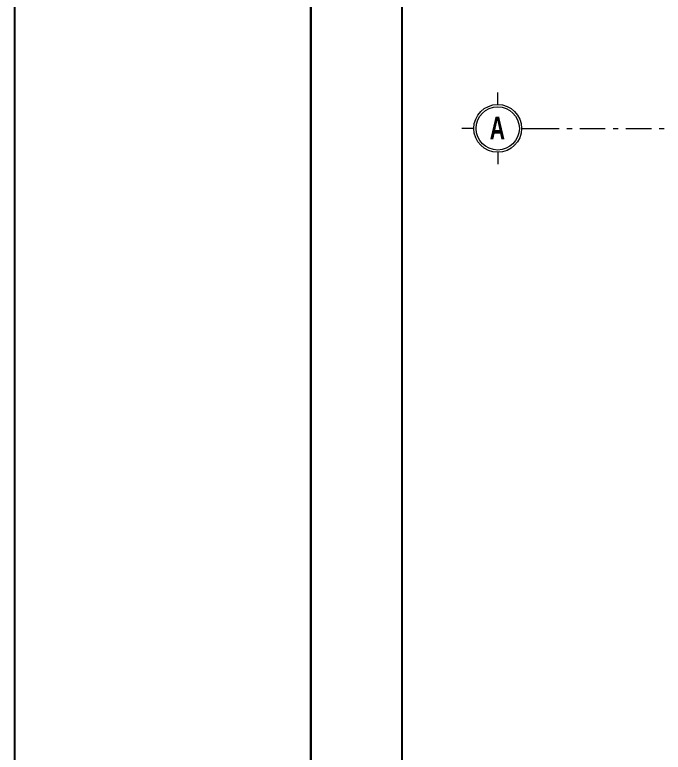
# Model space of a CAD drawing. Extents: x -2098986 to 943, y -1296280 to 73591.
# Drawn here: x -1635362 to -1629666, y -1274938 to -1268458 of the extents above; entities that cross this region are included whole.
import ezdxf

# ---------------------------------------------------------------- set-up
doc = ezdxf.new("R2010")
doc.units = 0
doc.header["$LTSCALE"] = 150
doc.linetypes.add('_Tim', pattern=[9, 5, -1.5, 1, -1.5])
doc.layers.get('0').update_dxf_attribs({"lineweight": 18})
doc.layers.get('Defpoints').update_dxf_attribs({"lineweight": 18})
for name, color, linetype, lineweight in [('05.Text', 253, 'Continuous', 18), ('11.Khung bo', 32, 'Continuous', 50), ('12.Khung', 36, 'Continuous', 25), ('KCVN-THAY', 7, 'Continuous', 25), ('LS-TRUC', 108, '_Tim', 9)]:
    doc.layers.add(name, color=color, linetype=linetype, lineweight=lineweight)
doc.layers.add('DIM', color=1, linetype='Continuous')
doc.layers.add('Tpl_Bound', color=1, linetype='Continuous', plot=False)
doc.styles.add('AVANTHB', font='')
doc.styles.get('AVANTHB').set_extended_font_data('.VnAvantH', bold=True)

# ---------------------------------------------------------------- blocks, each defined once
blk = doc.blocks.new('*U4')
at = {"layer": 'KCVN-THAY', "color": 140}
blk.add_lwpolyline([(214871.76, 86966.68), (215381.8, 86966.68), (215381.8, 86579.68), (214871.76, 86579.68)], close=True, dxfattribs=at)
blk = doc.blocks.new('100')
at = {"layer": '11.Khung bo', "const_width": 26.7}
blk.add_lwpolyline([(1860913, -945240), (1860913, -916940), (1896063, -916940), (1896063, -945240)], close=True, dxfattribs=at)
blk.add_lwpolyline([(1860913, -945240), (1860913, -916940), (1896063, -916940), (1896063, -945240)], close=True, dxfattribs=at)
blk.add_lwpolyline([(1860913, -945240), (1860913, -916940), (1896063, -916940), (1896063, -945240)], close=True, dxfattribs=at)
at = {"layer": '12.Khung'}
blk.add_lwpolyline([(1901579, -945940), (1901579, -916240), (1859580, -916240), (1859580, -945940)], close=True, dxfattribs=at)
blk.add_lwpolyline([(1901579, -945940), (1901579, -916240), (1859580, -916240), (1859580, -945940)], close=True, dxfattribs=at)
blk.add_lwpolyline([(1901579, -945940), (1901579, -916240), (1859580, -916240), (1859580, -945940)], close=True, dxfattribs=at)
blk = doc.blocks.new('DANHTRUC')
for p, q in [((980383, -947347), (980383, -947137)), ((979963, -947767), (979753, -947767)), ((980803, -947767), (981013, -947767)), ((980383, -948187), (980383, -948397))]:
    blk.add_line(p, q)
for radius in [420, 380]:
    blk.add_circle((980383, -947767), radius)
blk = doc.blocks.new('qqqe213123213')
at = {"layer": 'LS-TRUC', "ltscale": 0.3}
blk.add_line((-1941757, -1055984), (-1923057, -1055984), dxfattribs=at)
at = {"layer": '05.Text', "xscale": 0.5, "yscale": 0.5, "zscale": 0.5}
blk.add_blockref('DANHTRUC', (-2432263.7, -582100.7), dxfattribs=at)
at = {"layer": '05.Text', "style": 'AVANTHB', "width": 0.7}
blk.add_text('A', height=200, dxfattribs=at).set_placement((-1942142.8, -1056081.7))

msp = doc.modelspace()

# ---------------------------------------------------------------- linework, layer by layer
at = {"layer": 'Tpl_Bound', "color": 1}
msp.add_lwpolyline([(-1632760.4, -1278147.9), (-1632760.4, -1260327.9), (-1607560.4, -1260327.9), (-1607560.4, -1278147.9)], close=True, dxfattribs=at)

# ---------------------------------------------------------------- block references
at = {"layer": '05.Text', "xscale": 0.6000055114637588, "yscale": 0.6000055114637588, "zscale": 0.6000055114637588}
msp.add_blockref('100', (-2748518.5, -710578.8), dxfattribs=at)
at = {"layer": 'Defpoints', "xscale": 60, "yscale": 60, "zscale": 60}
msp.add_blockref('*U4', (-14527666.9, -6475580.3), dxfattribs=at)
at = {"layer": 'DIM'}
msp.add_blockref('qqqe213123213', (310952, -213472.2), dxfattribs=at)

doc.saveas('drawing.dxf')
